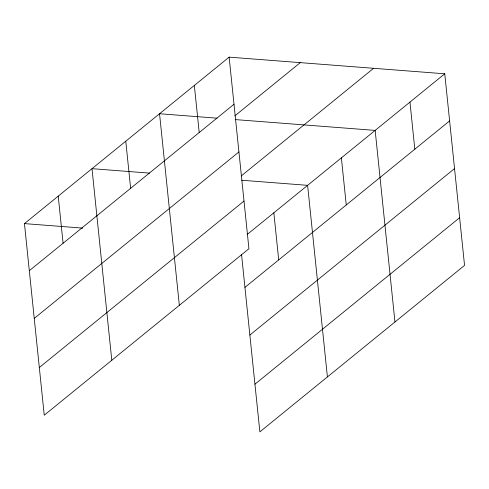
<?xml version="1.0" encoding="UTF-8"?>
<svg xmlns="http://www.w3.org/2000/svg" width="489" height="489" viewBox="0 0 489 489"><rect width="100%" height="100%" fill="white"/><g stroke="black" fill="none" stroke-linecap="round" stroke-linejoin="round"><path stroke-width="0.73" d="M229.133 57.14L248.932 248.73L44.248 415.204L24.45 223.607L229.133 57.14L444.752 73.796L464.55 265.393L259.867 431.86L241.56 254.702M29.316 270.71L234.005 104.243M234.824 115.881L300.289 62.635M34.242 318.394L238.932 151.926M241.199 175.979L373.596 68.301M39.322 367.52L244.005 201.052M247.177 234.488L444.752 73.796M244.934 287.373L449.617 120.899M249.861 335.051L454.544 168.583M254.94 384.177L459.623 217.709M217.073 118.185L159.542 113.741L179.341 305.332M235.227 119.585L375.161 130.398L394.959 321.988M149.524 173.118L91.999 168.674L111.798 360.265M241.755 180.245L307.612 185.331L327.41 376.927M24.45 223.607L82.733 228.112M409.953 102.097L414.825 149.2M341.383 157.868L346.255 204.97M273.84 212.801L278.706 259.903M194.341 85.441L199.206 132.543M125.771 141.205L130.636 188.308M58.222 196.144L63.093 243.247"/></g></svg>
